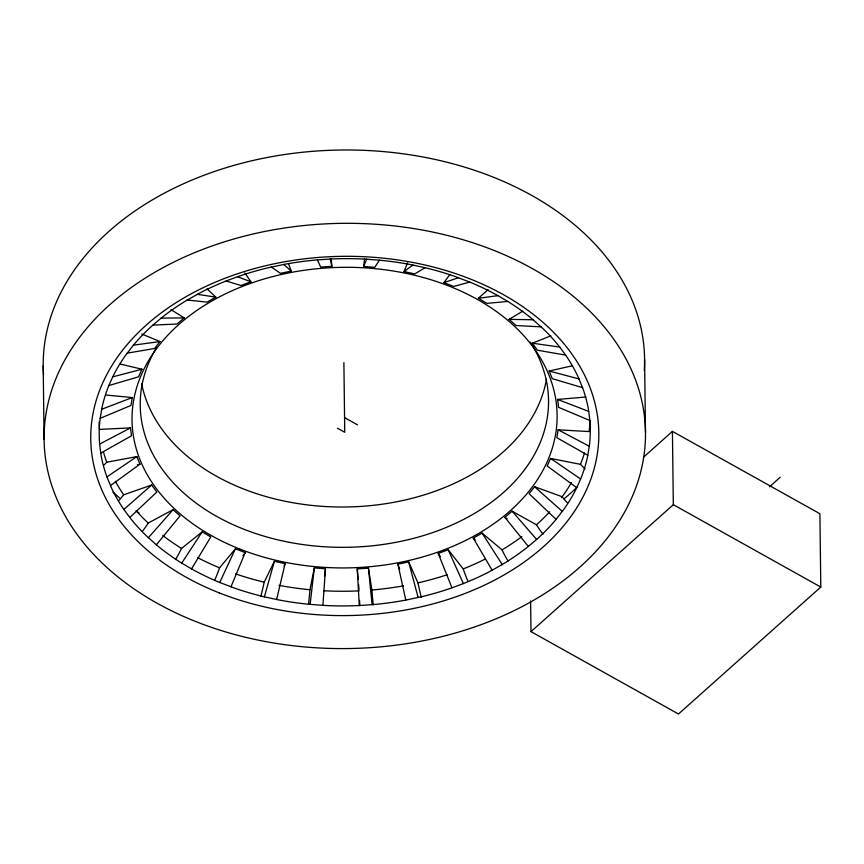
<?xml version="1.0" encoding="UTF-8"?>
<svg xmlns="http://www.w3.org/2000/svg" width="864" height="864" viewBox="0 0 864 864"><rect width="100%" height="100%" fill="white"/><g stroke="black" fill="none" stroke-linecap="round" stroke-linejoin="round"><path stroke-width="1.3" d="M322.898 605.362A245.549 173.632 -0.7 0 0 359.284 605.524L372.092 604.67A245.549 173.632 -0.7 0 0 405.788 600.091L422.226 596.57A245.549 173.632 -0.7 0 0 451.969 587.822L463.385 583.578A245.549 173.632 -0.7 0 0 490.428 571.158L502.222 564.538A245.549 173.632 -0.7 0 0 528.336 546.448L536.62 539.449A245.549 173.632 -0.7 0 0 556.07 519.394L564.278 508.702A245.549 173.632 -0.7 0 0 576.752 487.696L580.64 479.002A245.549 173.632 -0.7 0 0 587.509 456.775L589.302 446.234A245.549 173.632 -0.7 0 0 589.853 420.498L588.751 411.448A245.549 173.632 -0.7 0 0 582.574 387.666L577.735 376.067A245.549 173.632 -0.7 0 0 565.628 355.104L559.71 347.069A245.549 173.632 -0.7 0 0 542.387 328.05L533.12 319.766A245.549 173.632 -0.7 0 0 507.773 301.45L497.945 295.661A245.549 173.632 -0.7 0 0 469.746 282.074L454.702 276.361A245.549 173.632 -0.7 0 0 425.11 267.721L412.852 265.043A245.549 173.632 -0.7 0 0 381.478 260.377L366.595 259.2A245.549 173.632 -0.7 0 0 330.199 259.038L317.39 259.891A245.549 173.632 -0.7 0 0 283.705 264.47L267.257 267.991A245.549 173.632 -0.7 0 0 237.514 276.739L226.098 280.994A245.549 173.632 -0.7 0 0 199.055 293.404L187.261 300.024A245.549 173.632 -0.7 0 0 161.147 318.114L152.863 325.112A245.549 173.632 -0.7 0 0 133.412 345.168L125.204 355.86A245.549 173.632 -0.7 0 0 112.73 376.866L108.842 385.56A245.549 173.632 -0.7 0 0 101.974 407.786L100.181 418.327A245.549 173.632 -0.7 0 0 99.641 444.064L100.732 453.114A245.549 173.632 -0.7 0 0 106.92 476.896L111.748 488.495A245.549 173.632 -0.7 0 0 123.854 509.458L129.773 517.493A245.549 173.632 -0.7 0 0 147.096 536.512L156.362 544.795A245.549 173.632 -0.7 0 0 181.71 563.112L191.538 568.901A245.549 173.632 -0.7 0 0 219.737 582.487L234.781 588.2A245.549 173.632 -0.7 0 0 264.384 596.84L276.631 599.519A245.549 173.632 -0.7 0 0 308.005 604.184L322.898 605.362L325.48 568.76L314.334 567.918L309.949 589.723A58.525 6.188 -84.6 0 1 308.491 604.444M310.122 604.39L314.334 567.918M324.508 576.504L325.48 568.76M379.361 260.172L374.792 267.322L363.647 266.479L364.619 258.736M590.015 420.768A245.549 173.632 -0.7 0 1 589.464 428.555L589.129 431.579L558.133 429.808L556.837 437.702L587.822 455.274M105.494 394.999L132.289 397.537L130.993 405.432L100.181 418.327M276.631 599.519L285.088 563.663L274.385 561.319L264.2 582.174A58.525 13.878 -76.6 0 1 260.723 596.56M264.384 596.84L274.385 561.319M363.647 266.479L366.595 259.2M284.072 566.158L285.088 563.663M425.11 267.721L414.742 273.91L404.039 271.577L407.603 262.85M230.969 586.84L245.203 552.593L235.397 548.791L219.553 567.832A58.525 21.373 -67.6 0 1 214.952 579.636M585.187 468.882A58.525 39.658 22.2 0 1 580.468 464.346L550.573 458.417L547.171 466.009L576.752 487.696M219.737 582.487L235.397 548.791M120.226 364.036L141.955 369.23L138.553 376.812L108.842 385.56M191.538 568.901L210.773 536.933L202.187 531.868L181.526 548.446A58.525 27.745 -58.1 0 1 175.5 559.526M181.71 563.112L202.187 531.868M242.935 555.682L245.203 552.593M469.746 282.074L453.73 286.448L443.923 282.647L449.993 274.396M567.443 502.934A58.525 36.504 36.4 0 1 562.151 496.746L534.578 486.724L529.114 493.69L556.07 519.394M561.416 497.707L562.151 496.746A245.549 173.632 -0.7 0 0 571.439 482.62M141.75 334.022L160.013 341.55L154.548 348.516L127.159 353.149M156.362 544.795L180.058 515.873L173.081 509.695L148.198 523.055A58.525 33.307 -46.9 0 1 142.236 531.544M148.381 537.721L173.081 509.695M129.773 517.493L156.838 492.037L151.675 485.017L123.682 494.802A58.525 37.39 -34.6 0 1 118.411 500.936M507.773 301.45L486.94 303.372L478.354 298.307L488.063 289.656M643.367 457.304L672.43 431.384L819.904 513.745L820.8 587.066L678.467 713.999L530.993 631.627L530.615 600.966M530.993 631.627L673.326 504.695L672.43 431.384M769.435 486.864L780.214 477.241M123.854 509.458L151.675 485.017M543.046 534.157A58.525 32.119 48.3 0 1 536.436 524.783L512.125 511.207L504.889 517.32L528.336 546.448M170.942 309.647L184.237 317.92L177.001 324.032L152.863 325.112M404.039 271.577L412.852 265.043M110.441 485.622L139.946 464.195L136.879 456.581L106.736 462.24A58.525 40.176 -20 0 1 104.004 464.972M106.92 476.896L136.879 456.581M492.145 570.24L473.288 538.099L482.09 533.11L502.049 549.871L505.31 547.884A245.549 173.632 -0.7 0 0 521.867 536.652M541.102 326.84L516.046 325.544L509.069 319.356L522.709 311.213M100.732 453.114L131.479 435.812L130.518 427.907L99.457 429.397A245.549 173.632 -0.7 0 1 99.068 422.258M206.993 288.857L215.838 297.14L207.036 302.13L187.261 300.024M99.641 444.064L130.518 427.907M565.628 355.104L537.451 350.222L532.289 343.202L550.865 335.837M101.66 409.288L132.289 397.537M467.726 580.759A58.525 19.688 68.4 0 1 463.212 568.912L448.168 549.742L438.21 553.446L451.969 587.822M244.879 273.024L250.916 281.783L240.959 285.498L226.098 280.994M443.923 282.647L458.514 277.722M112.73 376.866L141.955 369.23M137.365 464.789L139.946 464.195M582.574 387.666L552.247 378.659L549.18 371.034L572.411 365.753M421.319 597.272A58.525 12.031 77.2 0 1 417.971 582.865L408.661 561.924L397.872 564.16L405.788 600.091M288.533 263.574L291.254 271.08L280.465 273.316L271.339 267.041M133.412 345.168L160.013 341.55M478.354 298.307L497.945 295.661M589.853 420.498L558.608 407.333L557.647 399.427L585.878 397.019M373.216 604.724A58.525 4.255 85.1 0 1 371.909 590.004L368.442 568.156L357.264 568.901L359.284 605.524M331.214 258.584L331.862 266.328L320.684 267.073L317.39 259.891M161.147 318.114L184.237 317.92M509.069 319.356L533.12 319.766M323.784 590.749L326.992 590.911A245.549 173.632 -0.7 0 0 359.1 590.857M532.289 343.202L559.71 347.069M197.338 294.322L215.838 297.14M549.18 371.034L579.053 378.94M237.514 276.739L250.916 281.783M557.647 399.427L588.751 411.448M219.553 567.832L217.717 567.065A245.549 173.632 -0.7 0 1 197.575 557.604M558.133 429.808L589.302 446.234M673.326 504.695L820.8 587.066M344.563 417.614L357.523 424.861M337.446 428.209L344.747 432.281L343.894 362.632M504.889 517.32L507.114 518.702M550.573 458.417L580.64 479.002M283.705 264.47L291.254 271.08M534.578 486.724L562.324 511.412M473.288 538.099L475.254 539.935M512.125 511.207L536.62 539.449M438.21 553.446L440.467 556.74M482.09 533.11L502.222 564.538M448.168 549.742L463.385 583.578M397.872 564.16L399.686 569.16M106.736 462.24L106.218 460.771A245.549 173.632 -0.7 0 1 103.453 451.904M408.661 561.924L418.144 597.521M330.199 259.038L331.862 266.328M368.442 568.156L372.092 604.67M357.264 568.901L358.128 579.236M358.56 584.399L358.992 589.561M644.587 359.327L645.484 432.648A300.715 212.63 -0.7 0 1 196.236 621.734A300.715 212.63 -0.7 0 1 192.65 253.465A300.715 212.63 -0.7 0 1 645.484 432.648M43.2 365.936L44.096 439.247M43.535 374.587A300.715 212.63 -0.7 0 1 343.57 149.99A300.715 212.63 -0.7 0 1 644.285 370.462M577.303 487.004A290.336 205.297 -0.7 0 1 564.03 498.841M138.985 512.968A290.336 205.297 -0.7 0 1 136.847 511.456M119.578 497.966A290.336 205.297 -0.7 0 1 112.979 492.102M530.312 342.187A204.163 144.364 -0.7 0 1 346.68 547.301A204.163 144.364 -0.7 0 1 156.6 347.447M546.48 379.253A204.163 144.364 -0.7 0 1 345.298 506.995A204.163 144.364 -0.7 0 1 141.664 383.692M584.507 452.984A245.549 173.632 -0.7 0 1 580.468 464.346M549.655 511.834A245.549 173.632 -0.7 0 1 536.436 524.783M485.028 559.17A245.549 173.632 -0.7 0 1 463.212 568.912M447.142 574.744A245.549 173.632 -0.7 0 1 417.971 582.865M403.531 585.814A245.549 173.632 -0.7 0 1 371.909 590.004M309.949 589.723A245.549 173.632 -0.7 0 1 278.921 585.328M264.2 582.174A245.549 173.632 -0.7 0 1 235.559 573.869M181.526 548.446A245.549 173.632 -0.7 0 1 162.756 535.421M148.198 523.055A245.549 173.632 -0.7 0 1 136.102 510.635M123.682 494.802A245.549 173.632 -0.7 0 1 115.366 481.302M508.021 561.006A58.525 26.266 59.2 0 1 502.049 549.871M359.834 605.621A58.525 2.095 87.2 0 1 359.564 600.372M239.555 548.953A212.566 150.314 -0.7 0 0 557.118 415.282A212.566 150.314 -0.7 0 0 237.017 288.619A212.566 150.314 -0.7 0 0 239.555 548.953M219.283 592.909A254.048 179.636 -0.7 0 0 598.817 433.156A254.048 179.636 -0.7 0 0 216.259 281.783A254.048 179.636 -0.7 0 0 219.283 592.909"/></g></svg>
